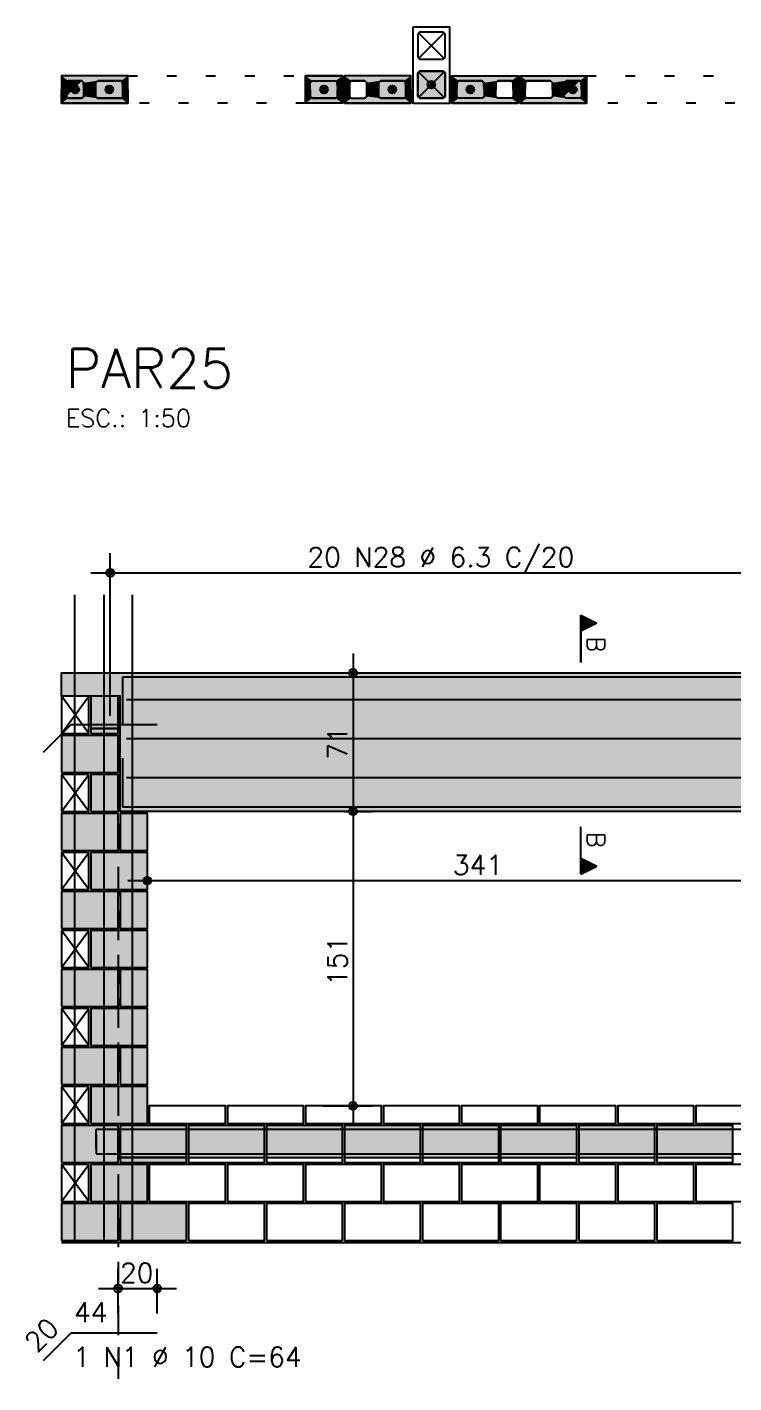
# Model space of a CAD drawing. Extents: x -1 to 122, y -1 to 61.
# Drawn here: x 8.63 to 15.87, y 27.44 to 41.35 of the extents above; entities that cross this region are included whole.
import ezdxf

# ---------------------------------------------------------------- set-up
doc = ezdxf.new("R2010")
doc.units = 0
doc.header["$MEASUREMENT"] = 0
doc.linetypes.add('ESTILO_TQS_0001', pattern=[0.45, 0.3, -0.15])
doc.linetypes.add('ESTILO_TQS_0002', pattern=[0.4, 0.1, -0.3])
for name, color, linetype in [('PENA_01', 1, 'CONTINUOUS'), ('PENA_02', 2, 'CONTINUOUS'), ('PENA_03', 3, 'CONTINUOUS'), ('PENA_04', 4, 'CONTINUOUS'), ('PENA_05', 5, 'CONTINUOUS'), ('PENA_06', 6, 'CONTINUOUS'), ('PENA_09', 254, 'CONTINUOUS'), ('PENA_11', 252, 'CONTINUOUS'), ('PENA_21', 100, 'CONTINUOUS'), ('PENA_23', 50, 'CONTINUOUS'), ('PENA_27', 21, 'CONTINUOUS'), ('PENA_28', 135, 'CONTINUOUS')]:
    doc.layers.add(name, color=color, linetype=linetype)
doc.styles.get("Standard").update_dxf_attribs({"font": 'ROMANS.SHX'})

msp = doc.modelspace()

# ---------------------------------------------------------------- linework, layer by layer
at = {"layer": 'PENA_01', "linetype": 'Continuous'}
for p, q in [((12.902, 41.285), (12.642, 41.025)), ((12.902, 41.025), (12.642, 41.285)), ((12.902, 40.625), (12.642, 40.885)), ((12.902, 40.885), (12.642, 40.625)), ((9.482, 34.283), (9.482, 35.95)), ((9.282, 35.75), (17.282, 35.75)), ((11.97, 34.923), (11.97, 33.103)), ((11.76, 34.723), (12.17, 34.723)), ((9.282, 34.153), (9.562, 34.153)), ((11.97, 33.503), (11.97, 30.083)), ((11.883, 33.303), (12.17, 33.303)), ((12.163, 33.303), (12.17, 33.303)), ((9.862, 32.703), (9.862, 32.793)), ((9.662, 32.593), (16.882, 32.593)), ((11.662, 30.283), (12.17, 30.283)), ((9.582, 29.753), (10.262, 29.753)), ((10.282, 29.753), (11.062, 29.753)), ((11.082, 29.753), (11.862, 29.753)), ((11.882, 29.753), (12.662, 29.753)), ((12.682, 29.753), (13.462, 29.753)), ((13.482, 29.753), (14.262, 29.753)), ((14.282, 29.753), (15.062, 29.753)), ((15.082, 29.753), (15.862, 29.753)), ((9.562, 28.155), (9.562, 28.611)), ((9.962, 28.155), (9.962, 28.611)), ((9.362, 28.411), (10.162, 28.411))]:
    msp.add_line(p, q, dxfattribs=at)
at = {"layer": 'PENA_01', "linetype": 'ESTILO_TQS_0001'}
msp.add_line((9.562, 34.083), (9.562, 27.443), dxfattribs=at)
at = {"layer": 'PENA_01', "linetype": 'Continuous'}
for points in [[(9.052, 40.615), (9.192, 40.615), (9.212, 40.635), (9.212, 40.775), (9.192, 40.795), (9.052, 40.795), (9.032, 40.775), (9.032, 40.635), (9.052, 40.615)], [(9.352, 40.615), (9.592, 40.615), (9.612, 40.635), (9.612, 40.775), (9.592, 40.795), (9.352, 40.795), (9.332, 40.775), (9.332, 40.635), (9.352, 40.615)], [(11.552, 40.795), (11.792, 40.795), (11.812, 40.775), (11.812, 40.635), (11.792, 40.615), (11.552, 40.615), (11.532, 40.635), (11.532, 40.775), (11.552, 40.795)], [(11.952, 40.615), (12.092, 40.615), (12.112, 40.635), (12.112, 40.775), (12.092, 40.795), (11.952, 40.795), (11.932, 40.775), (11.932, 40.635), (11.952, 40.615)], [(12.252, 40.615), (12.492, 40.615), (12.512, 40.635), (12.512, 40.775), (12.492, 40.795), (12.252, 40.795), (12.232, 40.775), (12.232, 40.635), (12.252, 40.615)], [(13.292, 40.615), (13.052, 40.615), (13.032, 40.635), (13.032, 40.775), (13.052, 40.795), (13.292, 40.795), (13.312, 40.775), (13.312, 40.635), (13.292, 40.615)], [(13.592, 40.615), (13.452, 40.615), (13.432, 40.635), (13.432, 40.775), (13.452, 40.795), (13.592, 40.795), (13.612, 40.775), (13.612, 40.635), (13.592, 40.615)], [(13.992, 40.615), (13.752, 40.615), (13.732, 40.635), (13.732, 40.775), (13.752, 40.795), (13.992, 40.795), (14.012, 40.775), (14.012, 40.635), (13.992, 40.615)], [(14.292, 40.615), (14.152, 40.615), (14.132, 40.635), (14.132, 40.775), (14.152, 40.795), (14.292, 40.795), (14.312, 40.775), (14.312, 40.635), (14.292, 40.615)]]:
    msp.add_lwpolyline(points, dxfattribs=at)
at = {"layer": 'PENA_02', "linetype": 'Continuous'}
for p, q in [((9.262, 34.483), (8.982, 34.483)), ((8.982, 34.483), (8.982, 34.103)), ((9.262, 34.103), (9.262, 34.483)), ((8.982, 34.103), (9.262, 34.103)), ((9.262, 33.683), (8.982, 33.683)), ((8.982, 33.683), (8.982, 33.303)), ((9.262, 33.303), (9.262, 33.683)), ((8.982, 33.303), (9.262, 33.303)), ((9.262, 32.883), (8.982, 32.883)), ((8.982, 32.883), (8.982, 32.503)), ((9.262, 32.503), (9.262, 32.883)), ((8.982, 32.503), (9.262, 32.503)), ((9.262, 32.083), (8.982, 32.083)), ((8.982, 32.083), (8.982, 31.703)), ((9.262, 31.703), (9.262, 32.083)), ((8.982, 31.703), (9.262, 31.703)), ((9.262, 31.283), (8.982, 31.283)), ((8.982, 31.283), (8.982, 30.903)), ((9.262, 30.903), (9.262, 31.283)), ((8.982, 30.903), (9.262, 30.903)), ((9.262, 30.483), (8.982, 30.483)), ((8.982, 30.483), (8.982, 30.103)), ((9.262, 30.103), (9.262, 30.483)), ((8.982, 30.103), (9.262, 30.103)), ((9.262, 29.683), (8.982, 29.683)), ((8.982, 29.683), (8.982, 29.303)), ((9.262, 29.303), (9.262, 29.683)), ((8.982, 29.303), (9.262, 29.303)), ((8.982, 28.883), (65.162, 28.883)), ((8.982, 28.883), (65.162, 28.883))]:
    msp.add_line(p, q, dxfattribs=at)
for points in [[(12.582, 41.345), (12.582, 40.565), (12.962, 40.565), (12.962, 41.345), (12.582, 41.345)], [(8.982, 40.565), (9.662, 40.565), (9.662, 40.845), (8.982, 40.845), (8.982, 40.565)], [(11.482, 40.845), (11.862, 40.845), (11.862, 40.565), (11.482, 40.565), (11.482, 40.845)], [(11.882, 40.565), (12.562, 40.565), (12.562, 40.845), (11.882, 40.845), (11.882, 40.565)], [(13.662, 40.565), (12.982, 40.565), (12.982, 40.845), (13.662, 40.845), (13.662, 40.565)], [(14.362, 40.565), (13.682, 40.565), (13.682, 40.845), (14.362, 40.845), (14.362, 40.565)], [(8.982, 34.483), (8.982, 34.723), (65.162, 34.723), (65.162, 34.483), (64.457, 34.483), (64.457, 33.303), (57.882, 33.303), (57.882, 34.483), (56.262, 34.483), (56.262, 33.303), (49.482, 33.303), (49.482, 34.483), (17.062, 34.483), (17.062, 33.303), (9.582, 33.303), (9.582, 34.483), (8.982, 34.483)], [(9.282, 34.103), (9.562, 34.103), (9.562, 34.483), (9.282, 34.483), (9.282, 34.103)], [(8.982, 33.703), (9.562, 33.703), (9.562, 34.083), (8.982, 34.083), (8.982, 33.703)], [(9.282, 33.303), (9.562, 33.303), (9.562, 33.683), (9.282, 33.683), (9.282, 33.303)], [(8.982, 32.903), (9.562, 32.903), (9.562, 33.283), (8.982, 33.283), (8.982, 32.903)], [(9.582, 32.903), (9.862, 32.903), (9.862, 33.283), (9.582, 33.283), (9.582, 32.903)], [(9.282, 32.503), (9.862, 32.503), (9.862, 32.883), (9.282, 32.883), (9.282, 32.503)], [(8.982, 32.103), (9.562, 32.103), (9.562, 32.483), (8.982, 32.483), (8.982, 32.103)], [(9.582, 32.103), (9.862, 32.103), (9.862, 32.483), (9.582, 32.483), (9.582, 32.103)], [(9.282, 31.703), (9.862, 31.703), (9.862, 32.083), (9.282, 32.083), (9.282, 31.703)], [(8.982, 31.303), (9.562, 31.303), (9.562, 31.683), (8.982, 31.683), (8.982, 31.303)], [(9.582, 31.303), (9.862, 31.303), (9.862, 31.683), (9.582, 31.683), (9.582, 31.303)], [(9.282, 30.903), (9.862, 30.903), (9.862, 31.283), (9.282, 31.283), (9.282, 30.903)], [(8.982, 30.503), (9.562, 30.503), (9.562, 30.883), (8.982, 30.883), (8.982, 30.503)], [(9.582, 30.503), (9.862, 30.503), (9.862, 30.883), (9.582, 30.883), (9.582, 30.503)], [(9.282, 30.103), (9.862, 30.103), (9.862, 30.483), (9.282, 30.483), (9.282, 30.103)], [(9.882, 30.103), (10.662, 30.103), (10.662, 30.283), (9.882, 30.283), (9.882, 30.103)], [(10.682, 30.103), (11.462, 30.103), (11.462, 30.283), (10.682, 30.283), (10.682, 30.103)], [(11.482, 30.103), (12.262, 30.103), (12.262, 30.283), (11.482, 30.283), (11.482, 30.103)], [(12.282, 30.103), (13.062, 30.103), (13.062, 30.283), (12.282, 30.283), (12.282, 30.103)], [(13.082, 30.103), (13.862, 30.103), (13.862, 30.283), (13.082, 30.283), (13.082, 30.103)], [(13.882, 30.103), (14.662, 30.103), (14.662, 30.283), (13.882, 30.283), (13.882, 30.103)], [(14.682, 30.103), (15.462, 30.103), (15.462, 30.283), (14.682, 30.283), (14.682, 30.103)], [(15.482, 30.103), (16.262, 30.103), (16.262, 30.283), (15.482, 30.283), (15.482, 30.103)], [(8.982, 29.703), (9.562, 29.703), (9.562, 30.083), (8.982, 30.083), (8.982, 29.703)], [(9.582, 29.703), (10.262, 29.703), (10.262, 30.083), (9.582, 30.083), (9.582, 29.703)], [(10.282, 29.703), (11.062, 29.703), (11.062, 30.083), (10.282, 30.083), (10.282, 29.703)], [(11.082, 29.703), (11.862, 29.703), (11.862, 30.083), (11.082, 30.083), (11.082, 29.703)], [(11.882, 29.703), (12.662, 29.703), (12.662, 30.083), (11.882, 30.083), (11.882, 29.703)], [(12.682, 29.703), (13.462, 29.703), (13.462, 30.083), (12.682, 30.083), (12.682, 29.703)], [(13.482, 29.703), (14.262, 29.703), (14.262, 30.083), (13.482, 30.083), (13.482, 29.703)], [(14.282, 29.703), (15.062, 29.703), (15.062, 30.083), (14.282, 30.083), (14.282, 29.703)], [(15.082, 29.703), (15.862, 29.703), (15.862, 30.083), (15.082, 30.083), (15.082, 29.703)], [(9.282, 29.303), (9.862, 29.303), (9.862, 29.683), (9.282, 29.683), (9.282, 29.303)], [(9.882, 29.303), (10.662, 29.303), (10.662, 29.683), (9.882, 29.683), (9.882, 29.303)], [(10.682, 29.303), (11.462, 29.303), (11.462, 29.683), (10.682, 29.683), (10.682, 29.303)], [(11.482, 29.303), (12.262, 29.303), (12.262, 29.683), (11.482, 29.683), (11.482, 29.303)], [(12.282, 29.303), (13.062, 29.303), (13.062, 29.683), (12.282, 29.683), (12.282, 29.303)], [(13.082, 29.303), (13.862, 29.303), (13.862, 29.683), (13.082, 29.683), (13.082, 29.303)], [(13.882, 29.303), (14.662, 29.303), (14.662, 29.683), (13.882, 29.683), (13.882, 29.303)], [(14.682, 29.303), (15.462, 29.303), (15.462, 29.683), (14.682, 29.683), (14.682, 29.303)], [(15.482, 29.303), (16.262, 29.303), (16.262, 29.683), (15.482, 29.683), (15.482, 29.303)], [(8.982, 28.903), (9.562, 28.903), (9.562, 29.283), (8.982, 29.283), (8.982, 28.903)], [(9.582, 28.903), (10.262, 28.903), (10.262, 29.283), (9.582, 29.283), (9.582, 28.903)], [(10.282, 28.903), (11.062, 28.903), (11.062, 29.283), (10.282, 29.283), (10.282, 28.903)], [(11.082, 28.903), (11.862, 28.903), (11.862, 29.283), (11.082, 29.283), (11.082, 28.903)], [(11.882, 28.903), (12.662, 28.903), (12.662, 29.283), (11.882, 29.283), (11.882, 28.903)], [(12.682, 28.903), (13.462, 28.903), (13.462, 29.283), (12.682, 29.283), (12.682, 28.903)], [(13.482, 28.903), (14.262, 28.903), (14.262, 29.283), (13.482, 29.283), (13.482, 28.903)], [(14.282, 28.903), (15.062, 28.903), (15.062, 29.283), (14.282, 29.283), (14.282, 28.903)], [(15.082, 28.903), (15.862, 28.903), (15.862, 29.283), (15.082, 29.283), (15.082, 28.903)]]:
    msp.add_lwpolyline(points, dxfattribs=at)
at = {"layer": 'PENA_02', "linetype": 'ESTILO_TQS_0001'}
for points in [[(12.652, 41.295), (12.632, 41.275), (12.632, 41.035), (12.652, 41.015), (12.892, 41.015), (12.912, 41.035), (12.912, 41.275), (12.892, 41.295), (12.652, 41.295)], [(12.652, 40.895), (12.632, 40.875), (12.632, 40.635), (12.652, 40.615), (12.892, 40.615), (12.912, 40.635), (12.912, 40.875), (12.892, 40.895), (12.652, 40.895)]]:
    msp.add_lwpolyline(points, dxfattribs=at)
at = {"layer": 'PENA_02', "linetype": 'Continuous'}
for centre, radius in [((9.482, 35.75), 0.0416), ((9.482, 35.75), 0.0208), ((11.97, 34.723), 0.04), ((11.97, 34.723), 0.02), ((11.97, 33.303), 0.04), ((11.97, 33.303), 0.04), ((11.97, 33.303), 0.02), ((11.97, 33.303), 0.02), ((9.862, 32.593), 0.04), ((9.862, 32.593), 0.02), ((11.97, 30.283), 0.04), ((11.97, 30.283), 0.02), ((9.562, 28.411), 0.04), ((9.562, 28.411), 0.02), ((9.962, 28.411), 0.04), ((9.962, 28.411), 0.02)]:
    msp.add_circle(centre, radius, dxfattribs=at)
at = {"layer": 'PENA_03', "linetype": 'Continuous'}
for p, q in [((14.303, 34.829), (14.303, 35.316)), ((14.303, 35.316), (14.469, 35.233)), ((14.304, 35.314), (14.304, 35.151)), ((14.304, 35.314), (14.467, 35.233)), ((14.467, 35.233), (14.304, 35.151)), ((14.469, 35.233), (14.304, 35.15)), ((14.316, 35.309), (14.316, 35.156)), ((14.329, 35.303), (14.329, 35.162)), ((14.341, 35.296), (14.341, 35.169)), ((14.354, 35.29), (14.354, 35.175)), ((14.367, 35.284), (14.367, 35.182)), ((14.38, 35.277), (14.38, 35.188)), ((14.392, 35.271), (14.392, 35.194)), ((14.405, 35.264), (14.405, 35.201)), ((14.418, 35.258), (14.418, 35.207)), ((14.431, 35.252), (14.431, 35.213)), ((14.443, 35.245), (14.443, 35.22)), ((14.456, 35.239), (14.456, 35.226)), ((14.304, 35.15), (14.304, 34.829)), ((11.56, 34.723), (11.56, 34.723)), ((8.982, 34.103), (9.262, 34.483)), ((9.262, 34.103), (8.982, 34.483)), ((9.482, 34.083), (9.482, 34.083)), ((8.982, 33.303), (9.262, 33.683)), ((9.262, 33.303), (8.982, 33.683)), ((11.683, 33.303), (11.683, 33.303)), ((11.963, 33.303), (11.963, 33.303)), ((14.303, 32.66), (14.303, 33.146)), ((14.304, 32.825), (14.304, 33.146)), ((8.982, 32.503), (9.262, 32.883)), ((9.262, 32.503), (8.982, 32.883)), ((14.304, 32.661), (14.304, 32.825)), ((14.304, 32.825), (14.467, 32.743)), ((14.304, 32.825), (14.469, 32.743)), ((14.316, 32.666), (14.316, 32.819)), ((14.329, 32.672), (14.329, 32.813)), ((14.303, 32.66), (14.469, 32.743)), ((14.304, 32.661), (14.467, 32.743)), ((14.341, 32.679), (14.341, 32.806)), ((14.354, 32.685), (14.354, 32.8)), ((14.367, 32.692), (14.367, 32.794)), ((14.38, 32.698), (14.38, 32.787)), ((14.392, 32.704), (14.392, 32.781)), ((14.405, 32.711), (14.405, 32.775)), ((14.418, 32.717), (14.418, 32.768)), ((14.431, 32.724), (14.431, 32.762)), ((14.443, 32.73), (14.443, 32.755)), ((14.456, 32.736), (14.456, 32.749)), ((9.862, 32.503), (9.862, 32.503)), ((8.982, 31.703), (9.262, 32.083)), ((9.262, 31.703), (8.982, 32.083)), ((8.982, 30.903), (9.262, 31.283)), ((9.262, 30.903), (8.982, 31.283)), ((8.982, 30.103), (9.262, 30.483)), ((9.262, 30.103), (8.982, 30.483)), ((11.462, 30.283), (11.462, 30.283)), ((8.982, 29.303), (9.262, 29.683)), ((9.262, 29.303), (8.982, 29.683)), ((9.562, 27.955), (9.562, 27.955)), ((9.962, 27.955), (9.962, 27.955))]:
    msp.add_line(p, q, dxfattribs=at)
for points in [[(12.892, 40.895), (12.912, 40.875), (12.912, 40.635), (12.892, 40.615), (12.652, 40.615), (12.632, 40.635), (12.632, 40.875), (12.652, 40.895), (12.892, 40.895)], [(9.192, 40.795), (9.212, 40.775), (9.212, 40.635), (9.192, 40.615), (9.052, 40.615), (9.032, 40.635), (9.032, 40.775), (9.052, 40.795), (9.192, 40.795)], [(9.612, 40.635), (9.592, 40.615), (9.352, 40.615), (9.332, 40.635), (9.332, 40.775), (9.352, 40.795), (9.592, 40.795), (9.612, 40.775), (9.612, 40.635)], [(11.812, 40.635), (11.792, 40.615), (11.552, 40.615), (11.532, 40.635), (11.532, 40.775), (11.552, 40.795), (11.792, 40.795), (11.812, 40.775), (11.812, 40.635)], [(12.512, 40.635), (12.492, 40.615), (12.252, 40.615), (12.232, 40.635), (12.232, 40.775), (12.252, 40.795), (12.492, 40.795), (12.512, 40.775), (12.512, 40.635)], [(13.312, 40.635), (13.292, 40.615), (13.052, 40.615), (13.032, 40.635), (13.032, 40.775), (13.052, 40.795), (13.292, 40.795), (13.312, 40.775), (13.312, 40.635)], [(14.292, 40.795), (14.312, 40.775), (14.312, 40.635), (14.292, 40.615), (14.152, 40.615), (14.132, 40.635), (14.132, 40.775), (14.152, 40.795), (14.292, 40.795)]]:
    msp.add_lwpolyline(points, dxfattribs=at)
at = {"layer": 'PENA_03', "linetype": 'ESTILO_TQS_0002'}
for points in [[(9.662, 40.845), (11.482, 40.845), (11.482, 40.565), (9.662, 40.565), (9.662, 40.845)], [(14.362, 40.845), (16.282, 40.845), (16.282, 40.565), (14.362, 40.565), (14.362, 40.845)]]:
    msp.add_lwpolyline(points, dxfattribs=at)
at = {"layer": 'PENA_03', "linetype": 'Continuous'}
for centre in [(9.122, 40.705), (9.472, 40.705), (11.672, 40.705), (12.372, 40.705), (12.772, 40.755), (13.172, 40.705), (14.222, 40.705)]:
    msp.add_circle(centre, 0.04, dxfattribs=at)
for points in [[(9.162, 40.705), (9.102, 40.74), (9.084, 40.719)], [(9.162, 40.705), (9.129, 40.745), (9.102, 40.74)], [(9.162, 40.705), (9.153, 40.731), (9.129, 40.745)], [(9.512, 40.705), (9.452, 40.74), (9.434, 40.719)], [(9.512, 40.705), (9.479, 40.745), (9.452, 40.74)], [(9.512, 40.705), (9.503, 40.731), (9.479, 40.745)], [(11.712, 40.705), (11.652, 40.74), (11.634, 40.719)], [(11.712, 40.705), (11.679, 40.745), (11.652, 40.74)], [(11.712, 40.705), (11.703, 40.731), (11.679, 40.745)], [(12.412, 40.705), (12.352, 40.74), (12.334, 40.719)], [(12.412, 40.705), (12.379, 40.745), (12.352, 40.74)], [(12.412, 40.705), (12.403, 40.731), (12.379, 40.745)], [(12.812, 40.755), (12.752, 40.79), (12.734, 40.769)], [(12.812, 40.755), (12.734, 40.769), (12.734, 40.741)], [(12.812, 40.755), (12.734, 40.741), (12.752, 40.721)], [(12.812, 40.755), (12.779, 40.795), (12.752, 40.79)], [(12.812, 40.755), (12.752, 40.721), (12.779, 40.716)], [(12.812, 40.755), (12.803, 40.781), (12.779, 40.795)], [(12.812, 40.755), (12.779, 40.716), (12.803, 40.729)], [(12.812, 40.755), (12.803, 40.729), (12.812, 40.755)], [(13.212, 40.705), (13.152, 40.74), (13.134, 40.719)], [(13.212, 40.705), (13.179, 40.745), (13.152, 40.74)], [(13.212, 40.705), (13.203, 40.731), (13.179, 40.745)], [(14.262, 40.705), (14.202, 40.74), (14.184, 40.719)], [(14.262, 40.705), (14.229, 40.745), (14.202, 40.74)], [(14.262, 40.705), (14.253, 40.731), (14.229, 40.745)], [(9.162, 40.705), (9.084, 40.719), (9.084, 40.691)], [(9.162, 40.705), (9.084, 40.691), (9.102, 40.671)], [(9.162, 40.705), (9.102, 40.671), (9.129, 40.666)], [(9.162, 40.705), (9.129, 40.666), (9.153, 40.679)], [(9.162, 40.705), (9.153, 40.679), (9.162, 40.705)], [(9.512, 40.705), (9.434, 40.719), (9.434, 40.691)], [(9.512, 40.705), (9.434, 40.691), (9.452, 40.671)], [(9.512, 40.705), (9.452, 40.671), (9.479, 40.666)], [(9.512, 40.705), (9.479, 40.666), (9.503, 40.679)], [(9.512, 40.705), (9.503, 40.679), (9.512, 40.705)], [(11.712, 40.705), (11.634, 40.719), (11.634, 40.691)], [(11.712, 40.705), (11.634, 40.691), (11.652, 40.671)], [(11.712, 40.705), (11.652, 40.671), (11.679, 40.666)], [(11.712, 40.705), (11.679, 40.666), (11.703, 40.679)], [(11.712, 40.705), (11.703, 40.679), (11.712, 40.705)], [(12.412, 40.705), (12.334, 40.719), (12.334, 40.691)], [(12.412, 40.705), (12.334, 40.691), (12.352, 40.671)], [(12.412, 40.705), (12.352, 40.671), (12.379, 40.666)], [(12.412, 40.705), (12.379, 40.666), (12.403, 40.679)], [(12.412, 40.705), (12.403, 40.679), (12.412, 40.705)], [(13.212, 40.705), (13.134, 40.719), (13.134, 40.691)], [(13.212, 40.705), (13.134, 40.691), (13.152, 40.671)], [(13.212, 40.705), (13.152, 40.671), (13.179, 40.666)], [(13.212, 40.705), (13.179, 40.666), (13.203, 40.679)], [(13.212, 40.705), (13.203, 40.679), (13.212, 40.705)], [(14.262, 40.705), (14.184, 40.719), (14.184, 40.691)], [(14.262, 40.705), (14.184, 40.691), (14.202, 40.671)], [(14.262, 40.705), (14.202, 40.671), (14.229, 40.666)], [(14.262, 40.705), (14.229, 40.666), (14.253, 40.679)], [(14.262, 40.705), (14.253, 40.679), (14.262, 40.705)]]:
    msp.add_solid(points, dxfattribs=at)
at = {"layer": 'PENA_04', "linetype": 'Continuous'}
for p, q in [((9.61, 34.183), (9.61, 34.683)), ((9.61, 34.683), (17.01, 34.683)), ((9.649, 34.45), (16.969, 34.45)), ((9.649, 34.05), (16.969, 34.05)), ((9.609, 33.85), (9.609, 33.35)), ((9.649, 33.65), (16.969, 33.65)), ((9.609, 33.35), (17.009, 33.35))]:
    msp.add_line(p, q, dxfattribs=at)
at = {"layer": 'PENA_05', "linetype": 'Continuous'}
for p, q in [((8.799, 33.91), (9.082, 34.193)), ((9.082, 34.193), (9.962, 34.193)), ((9.338, 29.843), (9.338, 30.043)), ((9.338, 30.043), (21.048, 30.043)), ((9.338, 29.993), (9.338, 29.793)), ((9.338, 29.793), (21.048, 29.793)), ((8.799, 27.672), (9.082, 27.955)), ((9.082, 27.955), (9.962, 27.955))]:
    msp.add_line(p, q, dxfattribs=at)
for points in [[(9.117, 35.523), (9.117, 28.883)], [(9.417, 35.523), (9.417, 28.883)], [(9.705, 35.523), (9.705, 28.883)]]:
    msp.add_lwpolyline(points, dxfattribs=at)
at = {"layer": 'PENA_09', "linetype": 'Continuous'}
for points in [[(9.282, 34.153), (9.562, 34.153), (9.562, 34.483), (9.282, 34.483), (9.282, 34.153)], [(9.582, 29.753), (10.262, 29.753), (10.262, 30.083), (9.582, 30.083), (9.582, 29.753)], [(10.282, 29.753), (11.062, 29.753), (11.062, 30.083), (10.282, 30.083), (10.282, 29.753)], [(11.082, 29.753), (11.862, 29.753), (11.862, 30.083), (11.082, 30.083), (11.082, 29.753)], [(11.882, 29.753), (12.662, 29.753), (12.662, 30.083), (11.882, 30.083), (11.882, 29.753)], [(12.682, 29.753), (13.462, 29.753), (13.462, 30.083), (12.682, 30.083), (12.682, 29.753)], [(13.482, 29.753), (14.262, 29.753), (14.262, 30.083), (13.482, 30.083), (13.482, 29.753)], [(14.282, 29.753), (15.062, 29.753), (15.062, 30.083), (14.282, 30.083), (14.282, 29.753)], [(15.082, 29.753), (15.862, 29.753), (15.862, 30.083), (15.082, 30.083), (15.082, 29.753)]]:
    msp.add_lwpolyline(points, dxfattribs=at)
for points in [[(9.282, 34.153), (9.562, 34.153), (9.562, 34.483)], [(9.282, 34.153), (9.562, 34.483), (9.282, 34.483)], [(9.282, 34.153), (9.282, 34.483), (9.282, 34.153)], [(9.582, 29.753), (10.262, 29.753), (10.262, 30.083)], [(9.582, 29.753), (10.262, 30.083), (9.582, 30.083)], [(9.582, 29.753), (9.582, 30.083), (9.582, 29.753)], [(10.282, 29.753), (11.062, 29.753), (11.062, 30.083)], [(10.282, 29.753), (11.062, 30.083), (10.282, 30.083)], [(10.282, 29.753), (10.282, 30.083), (10.282, 29.753)], [(11.082, 29.753), (11.862, 29.753), (11.862, 30.083)], [(11.082, 29.753), (11.862, 30.083), (11.082, 30.083)], [(11.082, 29.753), (11.082, 30.083), (11.082, 29.753)], [(11.882, 29.753), (12.662, 29.753), (12.662, 30.083)], [(11.882, 29.753), (12.662, 30.083), (11.882, 30.083)], [(11.882, 29.753), (11.882, 30.083), (11.882, 29.753)], [(12.682, 29.753), (13.462, 29.753), (13.462, 30.083)], [(12.682, 29.753), (13.462, 30.083), (12.682, 30.083)], [(12.682, 29.753), (12.682, 30.083), (12.682, 29.753)], [(13.482, 29.753), (14.262, 29.753), (14.262, 30.083)], [(13.482, 29.753), (14.262, 30.083), (13.482, 30.083)], [(13.482, 29.753), (13.482, 30.083), (13.482, 29.753)], [(14.282, 29.753), (15.062, 29.753), (15.062, 30.083)], [(14.282, 29.753), (15.062, 30.083), (14.282, 30.083)], [(14.282, 29.753), (14.282, 30.083), (14.282, 29.753)], [(15.082, 29.753), (15.862, 29.753), (15.862, 30.083)], [(15.082, 29.753), (15.862, 30.083), (15.082, 30.083)], [(15.082, 29.753), (15.082, 30.083), (15.082, 29.753)]]:
    msp.add_solid(points, dxfattribs=at)
at = {"layer": 'PENA_11', "linetype": 'Continuous'}
for points in [[(12.892, 40.895), (12.652, 40.615), (12.632, 40.635)], [(12.892, 40.895), (12.632, 40.635), (12.632, 40.875)], [(12.892, 40.895), (12.632, 40.875), (12.652, 40.895)], [(12.892, 40.895), (12.892, 40.615), (12.652, 40.615)], [(12.892, 40.895), (12.652, 40.895), (12.892, 40.895)], [(12.892, 40.895), (12.912, 40.875), (12.912, 40.635)], [(12.892, 40.895), (12.912, 40.635), (12.892, 40.615)], [(9.192, 40.795), (9.052, 40.615), (9.032, 40.635)], [(9.192, 40.795), (9.032, 40.635), (9.032, 40.775)], [(9.192, 40.795), (9.032, 40.775), (9.052, 40.795)], [(9.192, 40.795), (9.192, 40.615), (9.052, 40.615)], [(9.192, 40.795), (9.052, 40.795), (9.192, 40.795)], [(9.192, 40.795), (9.212, 40.775), (9.212, 40.635)], [(9.192, 40.795), (9.212, 40.635), (9.192, 40.615)], [(9.612, 40.635), (9.332, 40.775), (9.352, 40.795)], [(9.612, 40.635), (9.332, 40.635), (9.332, 40.775)], [(9.612, 40.635), (9.352, 40.795), (9.592, 40.795)], [(9.612, 40.635), (9.592, 40.795), (9.612, 40.775)], [(9.612, 40.635), (9.612, 40.775), (9.612, 40.635)], [(11.812, 40.635), (11.532, 40.775), (11.552, 40.795)], [(11.812, 40.635), (11.532, 40.635), (11.532, 40.775)], [(11.812, 40.635), (11.552, 40.795), (11.792, 40.795)], [(11.812, 40.635), (11.792, 40.795), (11.812, 40.775)], [(11.812, 40.635), (11.812, 40.775), (11.812, 40.635)], [(12.512, 40.635), (12.232, 40.775), (12.252, 40.795)], [(12.512, 40.635), (12.232, 40.635), (12.232, 40.775)], [(12.512, 40.635), (12.252, 40.795), (12.492, 40.795)], [(12.512, 40.635), (12.492, 40.795), (12.512, 40.775)], [(12.512, 40.635), (12.512, 40.775), (12.512, 40.635)], [(13.312, 40.635), (13.032, 40.775), (13.052, 40.795)], [(13.312, 40.635), (13.032, 40.635), (13.032, 40.775)], [(13.312, 40.635), (13.052, 40.795), (13.292, 40.795)], [(13.312, 40.635), (13.292, 40.795), (13.312, 40.775)], [(13.312, 40.635), (13.312, 40.775), (13.312, 40.635)], [(14.292, 40.795), (14.152, 40.615), (14.132, 40.635)], [(14.292, 40.795), (14.132, 40.635), (14.132, 40.775)], [(14.292, 40.795), (14.132, 40.775), (14.152, 40.795)], [(14.292, 40.795), (14.292, 40.615), (14.152, 40.615)], [(14.292, 40.795), (14.152, 40.795), (14.292, 40.795)], [(14.292, 40.795), (14.312, 40.775), (14.312, 40.635)], [(14.292, 40.795), (14.312, 40.635), (14.292, 40.615)], [(9.612, 40.635), (9.352, 40.615), (9.332, 40.635)], [(9.612, 40.635), (9.592, 40.615), (9.352, 40.615)], [(11.812, 40.635), (11.552, 40.615), (11.532, 40.635)], [(11.812, 40.635), (11.792, 40.615), (11.552, 40.615)], [(12.512, 40.635), (12.252, 40.615), (12.232, 40.635)], [(12.512, 40.635), (12.492, 40.615), (12.252, 40.615)], [(13.312, 40.635), (13.052, 40.615), (13.032, 40.635)], [(13.312, 40.635), (13.292, 40.615), (13.052, 40.615)], [(9.582, 34.483), (8.982, 34.483), (65.162, 34.723)], [(65.162, 34.723), (8.982, 34.483), (8.982, 34.723)], [(17.062, 34.483), (9.582, 34.483), (65.162, 34.723)], [(17.062, 33.303), (9.582, 33.303), (17.062, 34.483)], [(9.582, 33.303), (9.582, 34.483), (17.062, 34.483)]]:
    msp.add_solid(points, dxfattribs=at)
at = {"layer": 'PENA_21', "linetype": 'Continuous'}
for points in [[(8.982, 40.705), (9.032, 40.705), (9.032, 40.775), (9.052, 40.795), (9.192, 40.795), (9.212, 40.775), (9.212, 40.705), (9.332, 40.705), (9.332, 40.775), (9.352, 40.795), (9.592, 40.795), (9.612, 40.775), (9.612, 40.705), (9.662, 40.705), (9.662, 40.845), (8.982, 40.845), (8.982, 40.705)], [(11.882, 40.705), (11.932, 40.705), (11.932, 40.775), (11.952, 40.795), (12.092, 40.795), (12.112, 40.775), (12.112, 40.705), (12.232, 40.705), (12.232, 40.775), (12.252, 40.795), (12.492, 40.795), (12.512, 40.775), (12.512, 40.705), (12.562, 40.705), (12.562, 40.845), (11.882, 40.845), (11.882, 40.705)], [(13.662, 40.705), (13.612, 40.705), (13.612, 40.775), (13.592, 40.795), (13.452, 40.795), (13.432, 40.775), (13.432, 40.705), (13.312, 40.705), (13.312, 40.775), (13.292, 40.795), (13.052, 40.795), (13.032, 40.775), (13.032, 40.705), (12.982, 40.705), (12.982, 40.845), (13.662, 40.845), (13.662, 40.705)], [(14.362, 40.705), (14.312, 40.705), (14.312, 40.775), (14.292, 40.795), (14.152, 40.795), (14.132, 40.775), (14.132, 40.705), (14.012, 40.705), (14.012, 40.775), (13.992, 40.795), (13.752, 40.795), (13.732, 40.775), (13.732, 40.705), (13.682, 40.705), (13.682, 40.845), (14.362, 40.845), (14.362, 40.705)], [(8.982, 40.705), (9.032, 40.705), (9.032, 40.635), (9.052, 40.615), (9.192, 40.615), (9.212, 40.635), (9.212, 40.705), (9.332, 40.705), (9.332, 40.635), (9.352, 40.615), (9.592, 40.615), (9.612, 40.635), (9.612, 40.705), (9.662, 40.705), (9.662, 40.565), (8.982, 40.565), (8.982, 40.705)], [(11.882, 40.705), (11.932, 40.705), (11.932, 40.635), (11.952, 40.615), (12.092, 40.615), (12.112, 40.635), (12.112, 40.705), (12.232, 40.705), (12.232, 40.635), (12.252, 40.615), (12.492, 40.615), (12.512, 40.635), (12.512, 40.705), (12.562, 40.705), (12.562, 40.565), (11.882, 40.565), (11.882, 40.705)], [(13.662, 40.705), (13.612, 40.705), (13.612, 40.635), (13.592, 40.615), (13.452, 40.615), (13.432, 40.635), (13.432, 40.705), (13.312, 40.705), (13.312, 40.635), (13.292, 40.615), (13.052, 40.615), (13.032, 40.635), (13.032, 40.705), (12.982, 40.705), (12.982, 40.565), (13.662, 40.565), (13.662, 40.705)], [(14.362, 40.705), (14.312, 40.705), (14.312, 40.635), (14.292, 40.615), (14.152, 40.615), (14.132, 40.635), (14.132, 40.705), (14.012, 40.705), (14.012, 40.635), (13.992, 40.615), (13.752, 40.615), (13.732, 40.635), (13.732, 40.705), (13.682, 40.705), (13.682, 40.565), (14.362, 40.565), (14.362, 40.705)], [(9.582, 29.703), (10.262, 29.703), (10.262, 29.753), (9.582, 29.753), (9.582, 29.703)], [(9.582, 28.903), (10.262, 28.903), (10.262, 29.283), (9.582, 29.283), (9.582, 28.903)]]:
    msp.add_lwpolyline(points, dxfattribs=at)
for points in [[(9.662, 40.845), (8.982, 40.845), (9.052, 40.795)], [(8.982, 40.845), (8.982, 40.705), (9.032, 40.705)], [(8.982, 40.845), (9.032, 40.705), (9.032, 40.775)], [(8.982, 40.845), (9.032, 40.775), (9.052, 40.795)], [(9.662, 40.845), (9.052, 40.795), (9.192, 40.795)], [(9.662, 40.845), (9.192, 40.795), (9.212, 40.775)], [(9.662, 40.845), (9.212, 40.775), (9.352, 40.795)], [(9.212, 40.775), (9.332, 40.775), (9.352, 40.795)], [(9.212, 40.775), (9.212, 40.705), (9.332, 40.705)], [(9.212, 40.775), (9.332, 40.705), (9.332, 40.775)], [(9.662, 40.845), (9.352, 40.795), (9.592, 40.795)], [(9.662, 40.845), (9.592, 40.795), (9.612, 40.775)], [(9.662, 40.845), (9.612, 40.775), (9.662, 40.705)], [(9.662, 40.705), (9.612, 40.775), (9.612, 40.705)], [(12.562, 40.845), (11.882, 40.845), (11.952, 40.795)], [(11.882, 40.845), (11.882, 40.705), (11.932, 40.705)], [(11.882, 40.845), (11.932, 40.705), (11.932, 40.775)], [(11.882, 40.845), (11.932, 40.775), (11.952, 40.795)], [(12.562, 40.845), (11.952, 40.795), (12.092, 40.795)], [(12.562, 40.845), (12.092, 40.795), (12.112, 40.775)], [(12.562, 40.845), (12.112, 40.775), (12.252, 40.795)], [(12.112, 40.775), (12.232, 40.775), (12.252, 40.795)], [(12.112, 40.775), (12.112, 40.705), (12.232, 40.705)], [(12.112, 40.775), (12.232, 40.705), (12.232, 40.775)], [(12.562, 40.845), (12.252, 40.795), (12.492, 40.795)], [(12.562, 40.845), (12.492, 40.795), (12.512, 40.775)], [(12.562, 40.845), (12.512, 40.775), (12.562, 40.705)], [(12.562, 40.705), (12.512, 40.775), (12.512, 40.705)], [(13.662, 40.845), (13.052, 40.795), (12.982, 40.845)], [(13.052, 40.795), (13.032, 40.775), (12.982, 40.845)], [(12.982, 40.845), (13.032, 40.775), (12.982, 40.705)], [(13.032, 40.775), (13.032, 40.705), (12.982, 40.705)], [(13.292, 40.795), (13.052, 40.795), (13.662, 40.845)], [(13.312, 40.775), (13.292, 40.795), (13.662, 40.845)], [(13.662, 40.845), (13.452, 40.795), (13.312, 40.775)], [(13.312, 40.705), (13.312, 40.775), (13.452, 40.795)], [(13.312, 40.705), (13.452, 40.795), (13.432, 40.775)], [(13.312, 40.705), (13.432, 40.775), (13.432, 40.705)], [(13.662, 40.845), (13.592, 40.795), (13.452, 40.795)], [(13.662, 40.845), (13.612, 40.775), (13.592, 40.795)], [(13.662, 40.845), (13.662, 40.705), (13.612, 40.705)], [(13.662, 40.845), (13.612, 40.705), (13.612, 40.775)], [(14.362, 40.845), (13.752, 40.795), (13.682, 40.845)], [(13.752, 40.795), (13.732, 40.775), (13.682, 40.845)], [(13.682, 40.845), (13.732, 40.775), (13.682, 40.705)], [(13.732, 40.775), (13.732, 40.705), (13.682, 40.705)], [(13.992, 40.795), (13.752, 40.795), (14.362, 40.845)], [(14.012, 40.775), (13.992, 40.795), (14.362, 40.845)], [(14.362, 40.845), (14.152, 40.795), (14.012, 40.775)], [(14.012, 40.705), (14.012, 40.775), (14.152, 40.795)], [(14.012, 40.705), (14.152, 40.795), (14.132, 40.775)], [(14.012, 40.705), (14.132, 40.775), (14.132, 40.705)], [(14.362, 40.845), (14.292, 40.795), (14.152, 40.795)], [(14.362, 40.845), (14.312, 40.775), (14.292, 40.795)], [(14.362, 40.845), (14.362, 40.705), (14.312, 40.705)], [(14.362, 40.845), (14.312, 40.705), (14.312, 40.775)], [(8.982, 40.565), (8.982, 40.705), (9.032, 40.705)], [(8.982, 40.565), (9.032, 40.705), (9.032, 40.635)], [(8.982, 40.565), (9.032, 40.635), (9.052, 40.615)], [(9.662, 40.565), (8.982, 40.565), (9.052, 40.615)], [(9.662, 40.565), (9.052, 40.615), (9.192, 40.615)], [(9.662, 40.565), (9.192, 40.615), (9.212, 40.635)], [(9.212, 40.635), (9.212, 40.705), (9.332, 40.705)], [(9.212, 40.635), (9.332, 40.705), (9.332, 40.635)], [(9.662, 40.565), (9.212, 40.635), (9.352, 40.615)], [(9.212, 40.635), (9.332, 40.635), (9.352, 40.615)], [(9.662, 40.565), (9.352, 40.615), (9.592, 40.615)], [(9.662, 40.565), (9.592, 40.615), (9.612, 40.635)], [(9.662, 40.565), (9.612, 40.635), (9.662, 40.705)], [(9.662, 40.705), (9.612, 40.635), (9.612, 40.705)], [(11.882, 40.565), (11.882, 40.705), (11.932, 40.705)], [(11.882, 40.565), (11.932, 40.705), (11.932, 40.635)], [(11.882, 40.565), (11.932, 40.635), (11.952, 40.615)], [(12.562, 40.565), (11.882, 40.565), (11.952, 40.615)], [(12.562, 40.565), (11.952, 40.615), (12.092, 40.615)], [(12.562, 40.565), (12.092, 40.615), (12.112, 40.635)], [(12.112, 40.635), (12.112, 40.705), (12.232, 40.705)], [(12.112, 40.635), (12.232, 40.705), (12.232, 40.635)], [(12.562, 40.565), (12.112, 40.635), (12.252, 40.615)], [(12.112, 40.635), (12.232, 40.635), (12.252, 40.615)], [(12.562, 40.565), (12.252, 40.615), (12.492, 40.615)], [(12.562, 40.565), (12.492, 40.615), (12.512, 40.635)], [(12.562, 40.565), (12.512, 40.635), (12.562, 40.705)], [(12.562, 40.705), (12.512, 40.635), (12.512, 40.705)], [(12.982, 40.565), (13.032, 40.635), (12.982, 40.705)], [(13.032, 40.635), (13.032, 40.705), (12.982, 40.705)], [(13.052, 40.615), (13.032, 40.635), (12.982, 40.565)], [(13.662, 40.565), (13.052, 40.615), (12.982, 40.565)], [(13.292, 40.615), (13.052, 40.615), (13.662, 40.565)], [(13.312, 40.635), (13.292, 40.615), (13.662, 40.565)], [(13.312, 40.705), (13.312, 40.635), (13.452, 40.615)], [(13.312, 40.705), (13.452, 40.615), (13.432, 40.635)], [(13.312, 40.705), (13.432, 40.635), (13.432, 40.705)], [(13.662, 40.565), (13.452, 40.615), (13.312, 40.635)], [(13.662, 40.565), (13.592, 40.615), (13.452, 40.615)], [(13.662, 40.565), (13.612, 40.635), (13.592, 40.615)], [(13.662, 40.565), (13.662, 40.705), (13.612, 40.705)], [(13.662, 40.565), (13.612, 40.705), (13.612, 40.635)], [(13.682, 40.565), (13.732, 40.635), (13.682, 40.705)], [(13.732, 40.635), (13.732, 40.705), (13.682, 40.705)], [(13.752, 40.615), (13.732, 40.635), (13.682, 40.565)], [(14.362, 40.565), (13.752, 40.615), (13.682, 40.565)], [(13.992, 40.615), (13.752, 40.615), (14.362, 40.565)], [(14.012, 40.635), (13.992, 40.615), (14.362, 40.565)], [(14.012, 40.705), (14.012, 40.635), (14.152, 40.615)], [(14.012, 40.705), (14.152, 40.615), (14.132, 40.635)], [(14.012, 40.705), (14.132, 40.635), (14.132, 40.705)], [(14.362, 40.565), (14.152, 40.615), (14.012, 40.635)], [(14.362, 40.565), (14.292, 40.615), (14.152, 40.615)], [(14.362, 40.565), (14.312, 40.635), (14.292, 40.615)], [(14.362, 40.565), (14.362, 40.705), (14.312, 40.705)], [(14.362, 40.565), (14.312, 40.705), (14.312, 40.635)], [(9.582, 29.703), (10.262, 29.703), (10.262, 29.753)], [(9.582, 29.703), (10.262, 29.753), (9.582, 29.753)], [(9.582, 29.703), (9.582, 29.753), (9.582, 29.703)], [(9.582, 28.903), (10.262, 28.903), (10.262, 29.283)], [(9.582, 28.903), (10.262, 29.283), (9.582, 29.283)], [(9.582, 28.903), (9.582, 29.283), (9.582, 28.903)]]:
    msp.add_solid(points, dxfattribs=at)
at = {"layer": 'PENA_23', "linetype": 'Continuous'}
for points in [[(11.812, 40.705), (11.862, 40.705), (11.862, 40.845), (11.482, 40.845), (11.482, 40.705), (11.532, 40.705), (11.532, 40.775), (11.552, 40.795), (11.792, 40.795), (11.812, 40.775), (11.812, 40.705)], [(11.812, 40.705), (11.862, 40.705), (11.862, 40.565), (11.482, 40.565), (11.482, 40.705), (11.532, 40.705), (11.532, 40.635), (11.552, 40.615), (11.792, 40.615), (11.812, 40.635), (11.812, 40.705)]]:
    msp.add_lwpolyline(points, dxfattribs=at)
for points in [[(11.862, 40.845), (11.482, 40.845), (11.552, 40.795)], [(11.482, 40.845), (11.482, 40.705), (11.532, 40.705)], [(11.482, 40.845), (11.532, 40.705), (11.532, 40.775)], [(11.482, 40.845), (11.532, 40.775), (11.552, 40.795)], [(11.862, 40.845), (11.552, 40.795), (11.792, 40.795)], [(11.862, 40.845), (11.792, 40.795), (11.812, 40.775)], [(11.862, 40.845), (11.812, 40.775), (11.862, 40.705)], [(11.862, 40.705), (11.812, 40.775), (11.812, 40.705)], [(11.482, 40.565), (11.482, 40.705), (11.532, 40.705)], [(11.482, 40.565), (11.532, 40.705), (11.532, 40.635)], [(11.482, 40.565), (11.532, 40.635), (11.552, 40.615)], [(11.862, 40.565), (11.482, 40.565), (11.552, 40.615)], [(11.862, 40.565), (11.552, 40.615), (11.792, 40.615)], [(11.862, 40.565), (11.792, 40.615), (11.812, 40.635)], [(11.862, 40.565), (11.812, 40.635), (11.862, 40.705)], [(11.862, 40.705), (11.812, 40.635), (11.812, 40.705)]]:
    msp.add_solid(points, dxfattribs=at)
at = {"layer": 'PENA_27', "linetype": 'Continuous'}
for points in [[(8.982, 33.703), (9.562, 33.703), (9.562, 34.083), (8.982, 34.083), (8.982, 33.703)], [(8.982, 32.903), (9.562, 32.903), (9.562, 33.283), (8.982, 33.283), (8.982, 32.903)], [(9.282, 32.503), (9.862, 32.503), (9.862, 32.883), (9.282, 32.883), (9.282, 32.503)], [(8.982, 32.103), (9.562, 32.103), (9.562, 32.483), (8.982, 32.483), (8.982, 32.103)], [(9.282, 31.703), (9.862, 31.703), (9.862, 32.083), (9.282, 32.083), (9.282, 31.703)], [(8.982, 31.303), (9.562, 31.303), (9.562, 31.683), (8.982, 31.683), (8.982, 31.303)], [(9.282, 30.903), (9.862, 30.903), (9.862, 31.283), (9.282, 31.283), (9.282, 30.903)], [(8.982, 30.503), (9.562, 30.503), (9.562, 30.883), (8.982, 30.883), (8.982, 30.503)], [(9.282, 30.103), (9.862, 30.103), (9.862, 30.483), (9.282, 30.483), (9.282, 30.103)], [(8.982, 29.703), (9.562, 29.703), (9.562, 30.083), (8.982, 30.083), (8.982, 29.703)], [(9.282, 29.303), (9.862, 29.303), (9.862, 29.683), (9.282, 29.683), (9.282, 29.303)], [(8.982, 28.903), (9.562, 28.903), (9.562, 29.283), (8.982, 29.283), (8.982, 28.903)]]:
    msp.add_lwpolyline(points, dxfattribs=at)
for points in [[(8.982, 33.703), (9.562, 33.703), (9.562, 34.083)], [(8.982, 33.703), (9.562, 34.083), (8.982, 34.083)], [(8.982, 33.703), (8.982, 34.083), (8.982, 33.703)], [(8.982, 32.903), (9.562, 32.903), (9.562, 33.283)], [(8.982, 32.903), (9.562, 33.283), (8.982, 33.283)], [(8.982, 32.903), (8.982, 33.283), (8.982, 32.903)], [(9.282, 32.503), (9.862, 32.503), (9.862, 32.883)], [(9.282, 32.503), (9.862, 32.883), (9.282, 32.883)], [(9.282, 32.503), (9.282, 32.883), (9.282, 32.503)], [(8.982, 32.103), (9.562, 32.103), (9.562, 32.483)], [(8.982, 32.103), (9.562, 32.483), (8.982, 32.483)], [(8.982, 32.103), (8.982, 32.483), (8.982, 32.103)], [(9.282, 31.703), (9.862, 31.703), (9.862, 32.083)], [(9.282, 31.703), (9.862, 32.083), (9.282, 32.083)], [(9.282, 31.703), (9.282, 32.083), (9.282, 31.703)], [(8.982, 31.303), (9.562, 31.303), (9.562, 31.683)], [(8.982, 31.303), (9.562, 31.683), (8.982, 31.683)], [(8.982, 31.303), (8.982, 31.683), (8.982, 31.303)], [(9.282, 30.903), (9.862, 30.903), (9.862, 31.283)], [(9.282, 30.903), (9.862, 31.283), (9.282, 31.283)], [(9.282, 30.903), (9.282, 31.283), (9.282, 30.903)], [(8.982, 30.503), (9.562, 30.503), (9.562, 30.883)], [(8.982, 30.503), (9.562, 30.883), (8.982, 30.883)], [(8.982, 30.503), (8.982, 30.883), (8.982, 30.503)], [(9.282, 30.103), (9.862, 30.103), (9.862, 30.483)], [(9.282, 30.103), (9.862, 30.483), (9.282, 30.483)], [(9.282, 30.103), (9.282, 30.483), (9.282, 30.103)], [(8.982, 29.703), (9.562, 29.703), (9.562, 30.083)], [(8.982, 29.703), (9.562, 30.083), (8.982, 30.083)], [(8.982, 29.703), (8.982, 30.083), (8.982, 29.703)], [(9.282, 29.303), (9.862, 29.303), (9.862, 29.683)], [(9.282, 29.303), (9.862, 29.683), (9.282, 29.683)], [(9.282, 29.303), (9.282, 29.683), (9.282, 29.303)], [(8.982, 28.903), (9.562, 28.903), (9.562, 29.283)], [(8.982, 28.903), (9.562, 29.283), (8.982, 29.283)], [(8.982, 28.903), (8.982, 29.283), (8.982, 28.903)]]:
    msp.add_solid(points, dxfattribs=at)
at = {"layer": 'PENA_28', "linetype": 'Continuous'}
for points in [[(9.282, 34.103), (9.562, 34.103), (9.562, 34.153), (9.282, 34.153), (9.282, 34.103)], [(9.282, 33.303), (9.562, 33.303), (9.562, 33.683), (9.282, 33.683), (9.282, 33.303)], [(9.582, 32.903), (9.862, 32.903), (9.862, 33.283), (9.582, 33.283), (9.582, 32.903)], [(9.582, 32.103), (9.862, 32.103), (9.862, 32.483), (9.582, 32.483), (9.582, 32.103)], [(9.582, 31.303), (9.862, 31.303), (9.862, 31.683), (9.582, 31.683), (9.582, 31.303)], [(9.582, 30.503), (9.862, 30.503), (9.862, 30.883), (9.582, 30.883), (9.582, 30.503)]]:
    msp.add_lwpolyline(points, dxfattribs=at)
for points in [[(9.282, 34.103), (9.562, 34.103), (9.562, 34.153)], [(9.282, 34.103), (9.562, 34.153), (9.282, 34.153)], [(9.282, 34.103), (9.282, 34.153), (9.282, 34.103)], [(9.282, 33.303), (9.562, 33.303), (9.562, 33.683)], [(9.282, 33.303), (9.562, 33.683), (9.282, 33.683)], [(9.282, 33.303), (9.282, 33.683), (9.282, 33.303)], [(9.582, 32.903), (9.862, 32.903), (9.862, 33.283)], [(9.582, 32.903), (9.862, 33.283), (9.582, 33.283)], [(9.582, 32.903), (9.582, 33.283), (9.582, 32.903)], [(9.582, 32.103), (9.862, 32.103), (9.862, 32.483)], [(9.582, 32.103), (9.862, 32.483), (9.582, 32.483)], [(9.582, 32.103), (9.582, 32.483), (9.582, 32.103)], [(9.582, 31.303), (9.862, 31.303), (9.862, 31.683)], [(9.582, 31.303), (9.862, 31.683), (9.582, 31.683)], [(9.582, 31.303), (9.582, 31.683), (9.582, 31.303)], [(9.582, 30.503), (9.862, 30.503), (9.862, 30.883)], [(9.582, 30.503), (9.862, 30.883), (9.582, 30.883)], [(9.582, 30.503), (9.582, 30.883), (9.582, 30.503)]]:
    msp.add_solid(points, dxfattribs=at)

# ---------------------------------------------------------------- texts
at = {"layer": 'PENA_03', "linetype": 'Continuous'}
for s, height, p in [('ESC.: 1:50', 0.18, (9.028, 37.246)), ('20 N28 %%c 6.3 C/20', 0.2, (11.502, 35.81)), ('341', 0.2, (12.992, 32.653)), ('20', 0.2, (9.582, 28.471)), ('1 N1 %%c 10 C=64', 0.2, (9.103, 27.609))]:
    msp.add_text(s, height=height, dxfattribs=at).set_placement(p)
for s, height, rotation, p in [('B', 0.18, 270, (14.37, 35.097)), ('71', 0.2, 90, (11.91, 33.833)), ('B', 0.18, 270, (14.37, 33.093)), ('151', 0.2, 90, (11.91, 31.513)), ('44', 0.2, 0.0003, (9.111, 28.067)), ('20', 0.2, 45, (8.728, 27.743))]:
    msp.add_text(s, height=height, rotation=rotation, dxfattribs=at).set_placement(p)
at = {"layer": 'PENA_06', "linetype": 'Continuous'}
msp.add_text('PAR25', height=0.4, dxfattribs=at).set_placement((9.028, 37.646))

doc.saveas('drawing.dxf')
